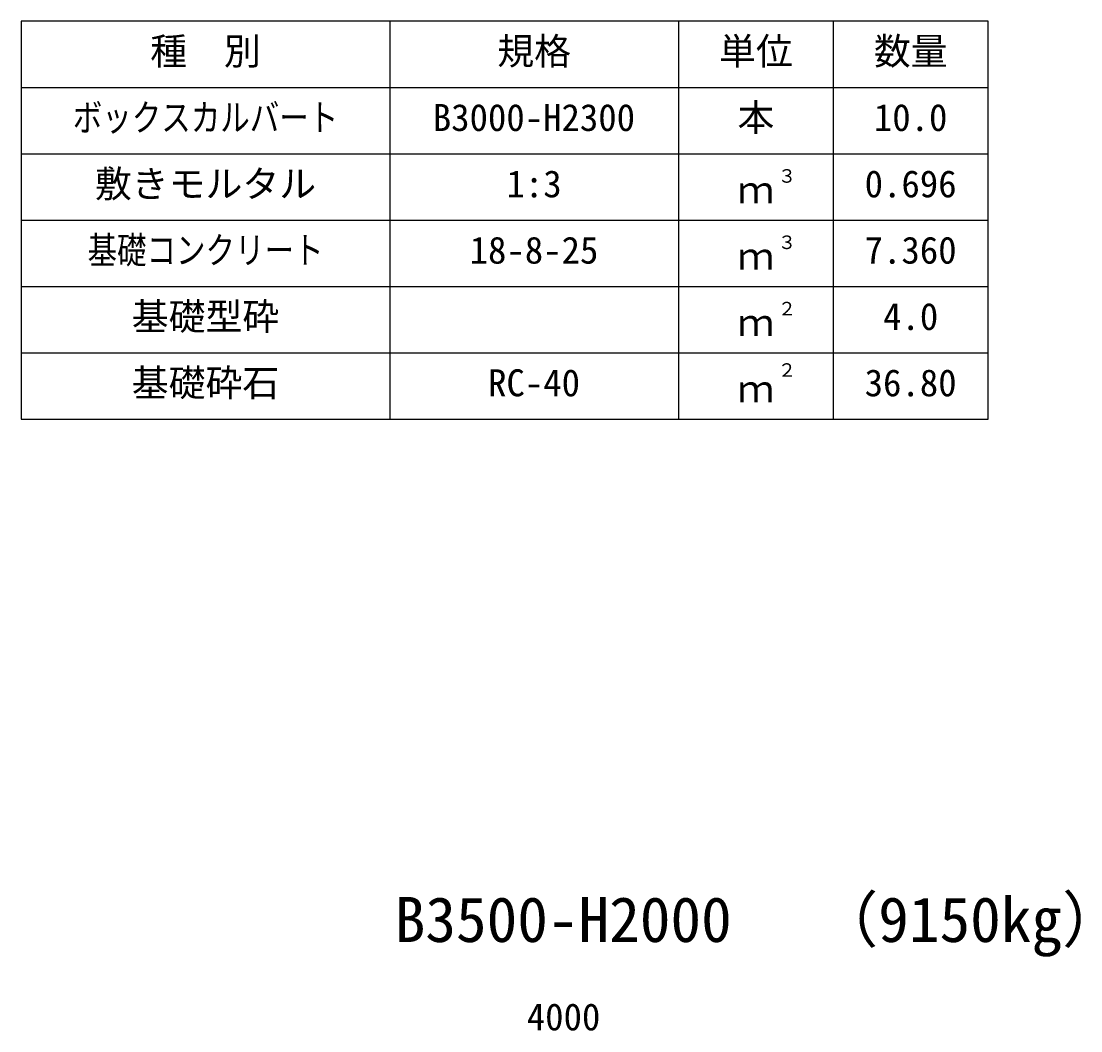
# Model space of a CAD drawing. Units: millimetres, scale not verified. Extents: x -100800 to 100800, y -35640 to 35640.
# Drawn here: x 55752 to 60064, y -17441 to -13331 of the extents above; entities that cross this region are included whole.
import ezdxf
from ezdxf.enums import TextEntityAlignment as Align

# ---------------------------------------------------------------- set-up
doc = ezdxf.new("R2010")
doc.units = ezdxf.units.MM
doc.header["$LTSCALE"] = 120
for name, color, linetype, lineweight in [('0-0_DIM', 7, 'Continuous', 25), ('0-3_HYO', 3, 'Continuous', 25), ('0-4_HYO2', 4, 'Continuous', 25), ('0-7_TXT', 7, 'Continuous', 25)]:
    doc.layers.add(name, color=color, linetype=linetype, lineweight=lineweight)
doc.styles.add('ＭＳ ゴシック', font='')
doc.styles.get('ＭＳ ゴシック').set_extended_font_data('MS Gothic')

msp = doc.modelspace()

# ---------------------------------------------------------------- linework, layer by layer
at = {"layer": '0-3_HYO'}
for p, q in [((57251.6, -13331.4), (57251.6, -14951.4)), ((58426.6, -13331.4), (58426.6, -14951.4)), ((59056.6, -13331.4), (59056.6, -14951.4)), ((55751.6, -13601.4), (59686.6, -13601.4))]:
    msp.add_line(p, q, dxfattribs=at)
msp.add_lwpolyline([(55751.6, -14951.4), (59686.6, -14951.4), (59686.6, -13331.4), (55751.6, -13331.4)], close=True, dxfattribs=at)
at = {"layer": '0-4_HYO2'}
for p, q in [((55751.6, -13871.4), (59686.6, -13871.4)), ((55751.6, -14141.4), (59686.6, -14141.4)), ((55751.6, -14411.4), (59686.6, -14411.4)), ((55751.6, -14681.4), (59686.6, -14681.4))]:
    msp.add_line(p, q, dxfattribs=at)

# ---------------------------------------------------------------- texts
at = {"layer": '0-0_DIM', "style": 'ＭＳ ゴシック'}
msp.add_text('4000', height=110, dxfattribs=at).set_placement((57809.1, -17472.4), align=Align.BOTTOM_LEFT)
at = {"layer": '0-7_TXT', "style": 'ＭＳ ゴシック'}
for s, height, p in [('種\u3000別', 110, (56276.6, -13541.4)), ('規格', 110, (57689.1, -13541.4)), ('単位', 110, (58591.6, -13541.4)), ('数量', 110, (59221.6, -13541.4)), ('B3000-H2300', 110, (57426.6, -13811.4)), ('本', 110, (58666.6, -13811.4)), ('10.0', 110, (59221.6, -13811.4)), ('敷きモルタル', 110, (56051.6, -14081.4)), ('1:3', 110, (57726.6, -14081.4)), ('３', 55, (58830.5, -14005.5)), ('0.696', 110, (59184.1, -14081.4)), ('ｍ', 110, (58666.6, -14106.4)), ('18-8-25', 110, (57576.6, -14351.4)), ('３', 55, (58830.5, -14275.5)), ('7.360', 110, (59184.1, -14351.4)), ('ｍ', 110, (58666.6, -14376.4)), ('基礎型砕', 110, (56201.6, -14621.4)), ('２', 55, (58830.5, -14545.5)), ('4.0', 110, (59259.1, -14621.4)), ('ｍ', 110, (58666.6, -14646.4)), ('基礎砕石', 110, (56201.6, -14891.4)), ('RC-40', 110, (57651.6, -14891.4)), ('２', 55, (58830.5, -14795.5)), ('36.80', 110, (59184.1, -14891.4)), ('ｍ', 110, (58666.6, -14916.4)), ('B3500-H2000', 183.3, (57271.6, -17134.7)), ('（9150kg）', 183.3, (58989.3, -17134.7))]:
    msp.add_text(s, height=height, dxfattribs=at).set_placement(p, align=Align.BOTTOM_LEFT)
at = {"layer": '0-7_TXT', "style": 'ＭＳ ゴシック', "width": 0.8}
for s, p in [('ボックスカルバート', (55961.6, -13811.4)), ('基礎コンクリート', (56021.6, -14351.4))]:
    msp.add_text(s, height=110, dxfattribs=at).set_placement(p, align=Align.BOTTOM_LEFT)

doc.saveas('drawing.dxf')
